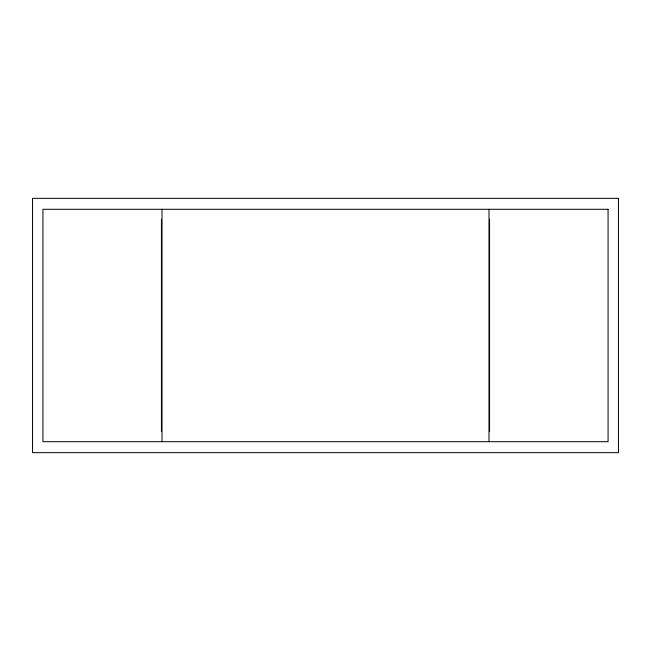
<?xml version="1.0" encoding="UTF-8"?>
<svg xmlns="http://www.w3.org/2000/svg" width="651" height="651" viewBox="0 0 651 651"><rect width="100%" height="100%" fill="white"/><g stroke="black" fill="none" stroke-linecap="round" stroke-linejoin="round"><path stroke-width="0.98" d="M489.56 219.395L489.56 431.605M488.991 209.296L488.991 441.703M162.009 209.296L162.009 441.703M161.44 219.395L161.44 431.605M618.45 198.343L32.55 198.343L32.55 452.657L618.45 452.657L618.45 198.343M608.067 209.296L42.933 209.296L42.933 441.703L608.067 441.703L608.067 209.296"/></g></svg>
